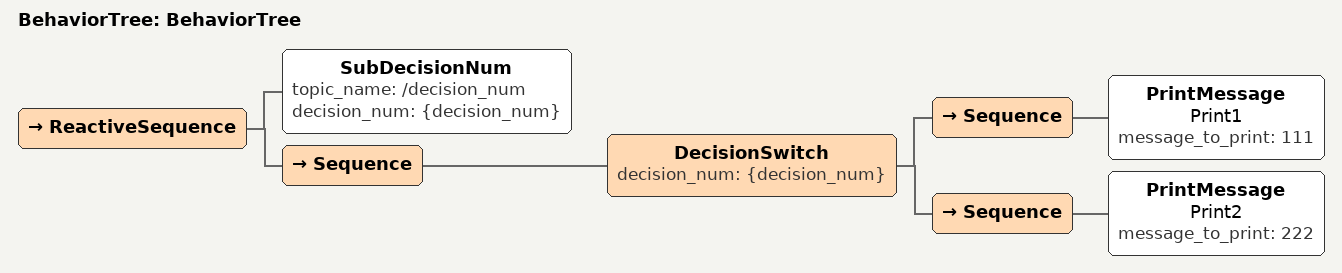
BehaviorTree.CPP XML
<?xml version="1.0" encoding="UTF-8"?>
<root BTCPP_format="4"
      main_tree_to_execute="BehaviorTree">
  <BehaviorTree ID="BehaviorTree">
    <ReactiveSequence>
      <SubDecisionNum topic_name="/decision_num"
                      decision_num="{decision_num}"/>
      <Sequence>
        <DecisionSwitch decision_num="{decision_num}">
        <Sequence>
          <PrintMessage name="Print1" message_to_print="111"/>
        </Sequence>
        <Sequence>
          <PrintMessage name="Print2" message_to_print="222"/>
        </Sequence>
        </DecisionSwitch>
      </Sequence>
    </ReactiveSequence>
  </BehaviorTree>

</root>
